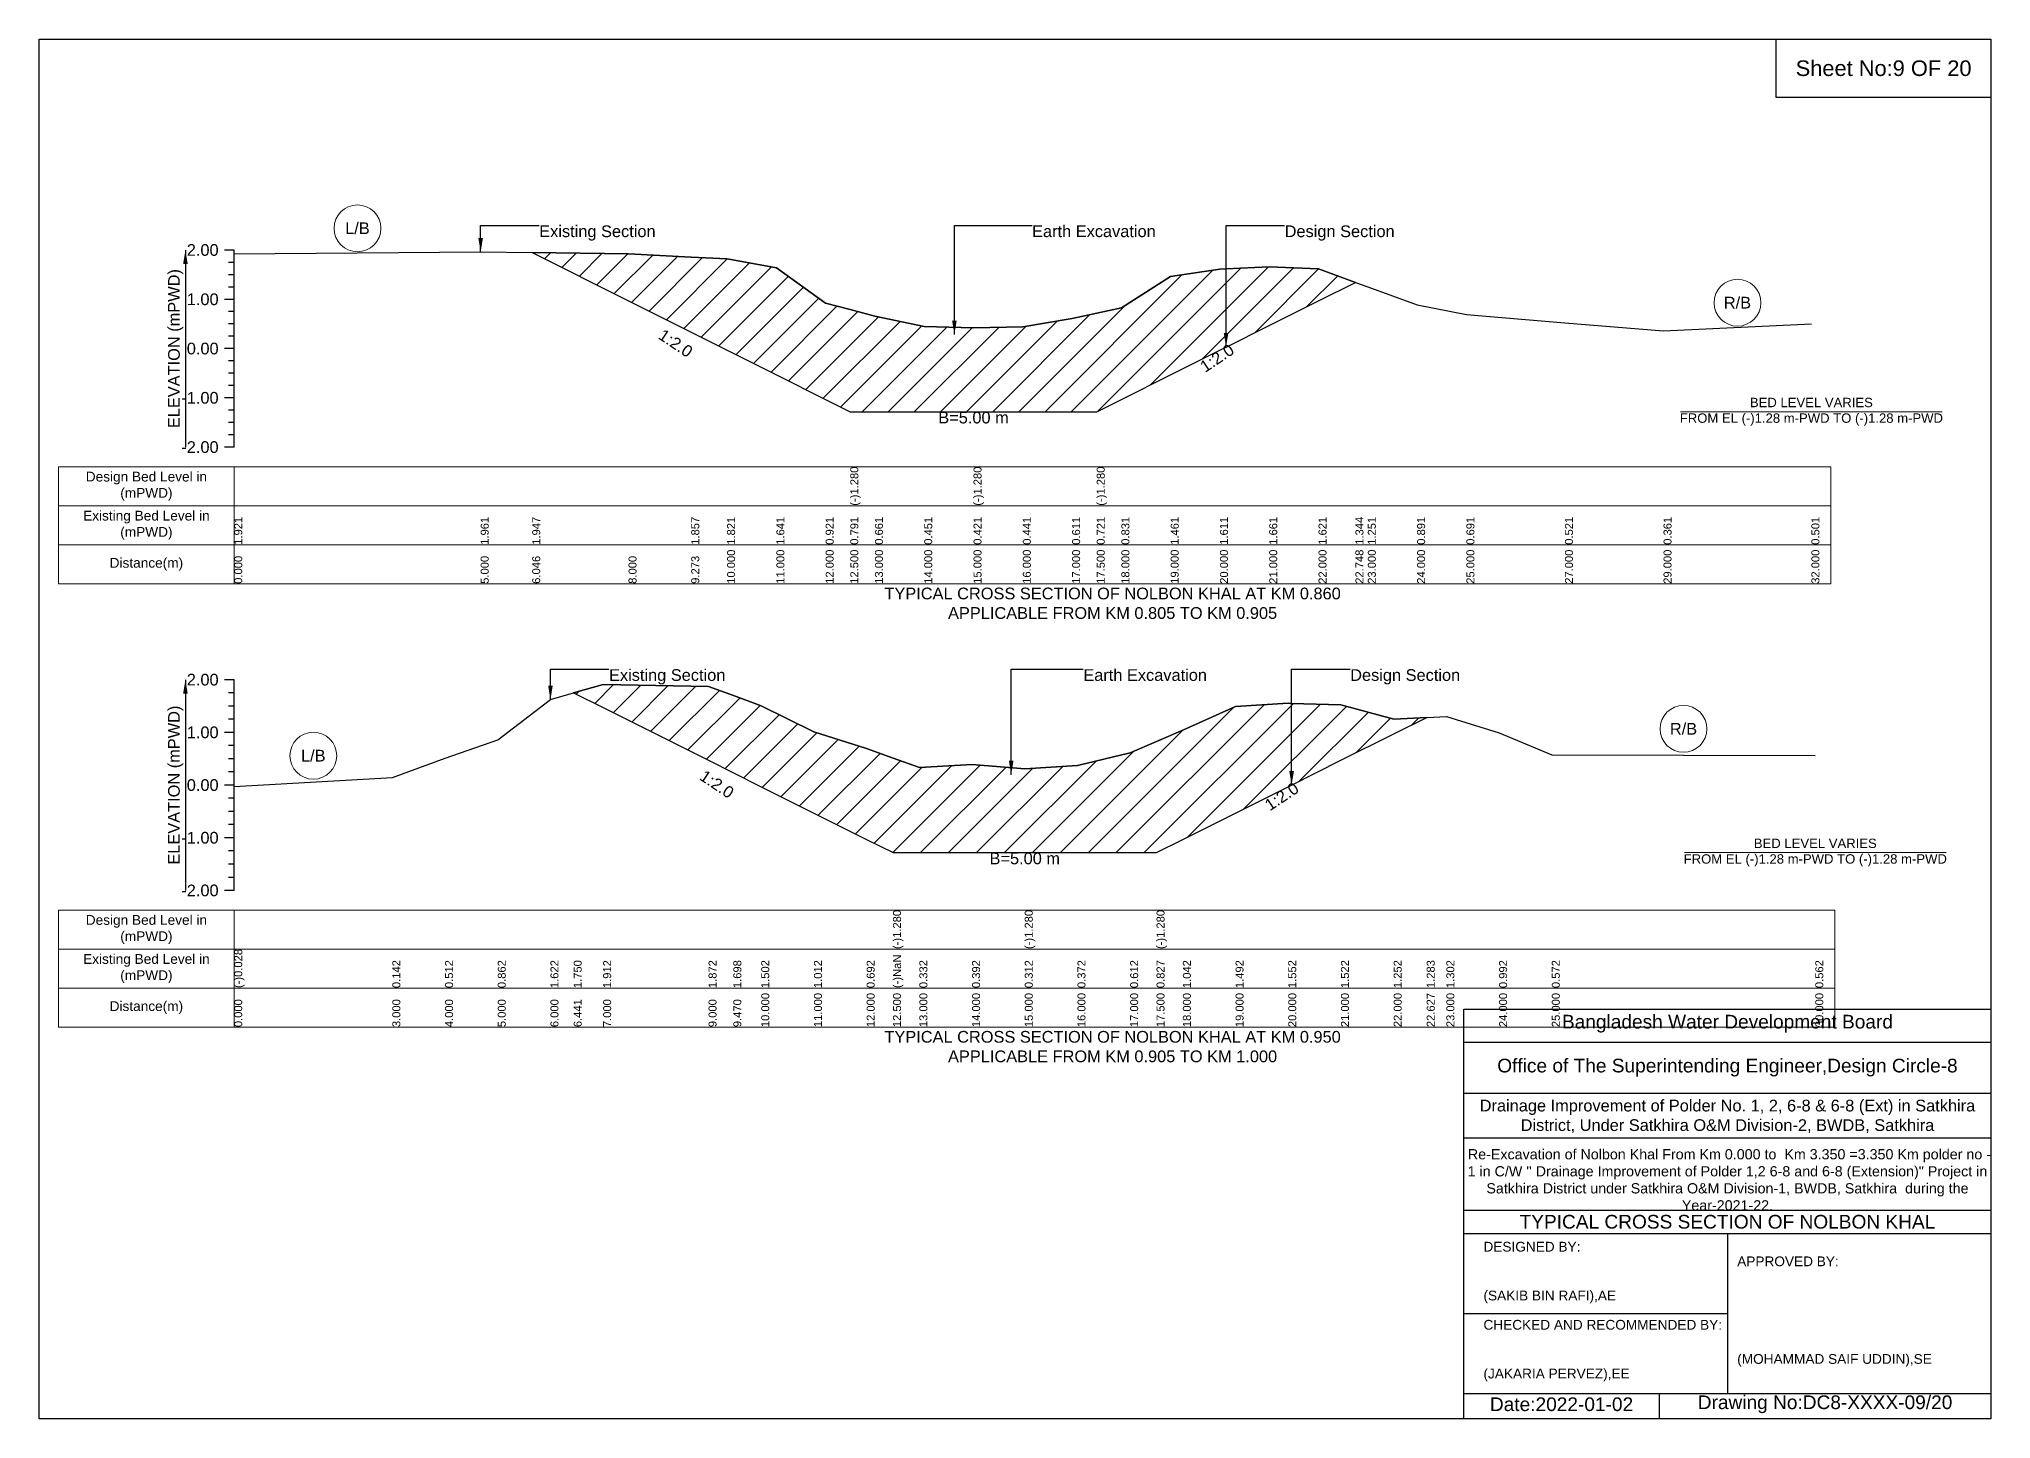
# Model space of a CAD drawing. Header units: inches. Extents: x 91000 to 298000, y -5656 to 0.
# Drawn here: x 180000 to 188000, y -5656 to 0 of the extents above; entities that cross this region are included whole.
import ezdxf

# ---------------------------------------------------------------- set-up
doc = ezdxf.new("R2010")
doc.units = ezdxf.units.IN
doc.header["$LTSCALE"] = 7
doc.header["$MEASUREMENT"] = 0
for name, color, linetype, lineweight in [('Cross section Data Border', 7, 'Continuous', 9), ('Cross Section Labels', 7, 'Continuous', 9), ('Existing_Bed_Level for Xsection', 7, 'Continuous', 25)]:
    doc.layers.add(name, color=color, linetype=linetype, lineweight=lineweight)
doc.styles.get("Standard").update_dxf_attribs({"font": 'arial.ttf'})
doc.dimstyles.get("Standard").update_dxf_attribs({"dimtxt": 0.18, "dimasz": 0.18, "dimexe": 0.18, "dimexo": 0.0625, "dimgap": 0.09, "dimtad": 0, "dimtih": 1, "dimtoh": 1, "dimdec": 4, "dimzin": 0, "dimdsep": 46, "dimtxsty": 'Standard', "dimcen": 0.09, "dimadec": 0, "dimazin": 0, "dimtfac": 1, "dimtdec": 4, "dimtofl": 0, "dimtmove": 0, "dimatfit": 3, "dimfxl": 1, "dimtolj": 1, "dimtzin": 0, "dimarcsym": 0})

msp = doc.modelspace()

# ---------------------------------------------------------------- hatches: boundary and pattern name
at = {"layer": 'Existing_Bed_Level for Xsection'}
h = msp.add_hatch(dxfattribs=at)
h.set_pattern_fill('ANSI31', color=256, scale=606, style=0)
h.paths.add_polyline_path([(182021.3, -875.6), (182416, -1073), (182673.1, -1201.5), (182820, -1275), (183022, -1376), (183224, -1477), (183325, -1527.5), (183426, -1527.5), (183628, -1527.5), (183830, -1527.5), (184032, -1527.5), (184234, -1527.5), (184335, -1527.5), (184436, -1477), (184638, -1376), (184840, -1275), (184865.1, -1262.4), (185042, -1174), (185244, -1073), (185395.2, -997.4), (185244, -941.5), (185042, -933.4), (184865.1, -942.2), (184840, -943.5), (184638, -973.8), (184436, -1101.1), (184335, -1123.3), (184234, -1145.5), (184032, -1179.8), (183830, -1183.9), (183628, -1177.8), (183426, -1135.4), (183325, -1109.1), (183224, -1082.9), (183022, -937.4), (182820, -901.1), (182673.1, -893.7), (182416, -880.9)])
h = msp.add_hatch(dxfattribs=at)
h.set_pattern_fill('ANSI31', color=256, scale=648, style=0)
h.paths.add_polyline_path([(182191.1, -2680), (182312, -2740.4), (182744, -2956.4), (182845.6, -3007.2), (182960, -3064.4), (183176, -3172.4), (183392, -3280.4), (183500, -3334.4), (183608, -3334.4), (183824, -3334.4), (184040, -3334.4), (184256, -3334.4), (184472, -3334.4), (184580, -3334.4), (184688, -3280.4), (184904, -3172.4), (185120, -3064.4), (185133.7, -3057.6), (185336, -2956.4), (185552, -2848.4), (185687.4, -2780.8), (185552, -2787.5), (185336, -2729.2), (185133.7, -2723.1), (185120, -2722.7), (184904, -2735.7), (184688, -2832.9), (184580, -2879.3), (184472, -2925.8), (184256, -2977.6), (184040, -2990.6), (183824, -2973.3), (183608, -2986.2), (183500, -2947.4), (183392, -2908.5), (183176, -2839.4), (182960, -2733.5), (182845.6, -2691.2), (182744, -2653.6), (182312, -2645)])

# ---------------------------------------------------------------- linework, layer by layer
for points in [[(180000, 0), (188000, 0), (188000, -5656), (180000, -5656)], [(187120, 0), (188000, 0), (188000, -240), (187120, -240)]]:
    msp.add_lwpolyline(points, close=True)
for points in [[(185840, -5656), (185840, -3976), (188000, -3976)], [(185840, -4112), (188000, -4112)], [(185840, -4320), (188000, -4320)], [(185840, -4504), (188000, -4504)], [(185840, -4800), (188000, -4800)], [(185840, -4896), (188000, -4896)], [(186920, -4896), (186920, -5552)], [(185840, -5224), (186920, -5224)], [(185840, -5552), (188000, -5552)], [(186640, -5552), (186640, -5656)]]:
    msp.add_lwpolyline(points)
at = {"layer": 'Cross section Data Border'}
for points in [[(180080, -1752.9), (187344, -1752.9), (187344, -2232.9), (180080, -2232.9)], [(180080, -3570), (187360, -3570), (187360, -4050), (180080, -4050)]]:
    msp.add_lwpolyline(points, close=True, dxfattribs=at)
for points in [[(180800, -1752.9), (180800, -2232.9)], [(180080, -1912.9), (187344, -1912.9)], [(180080, -2072.9), (187344, -2072.9)], [(180800, -3570), (180800, -4050)], [(180080, -3730), (187360, -3730)], [(180080, -3890), (187360, -3890)]]:
    msp.add_lwpolyline(points, dxfattribs=at)
at = {"layer": 'Cross Section Labels'}
for points in [[(186728.2, -1527.5), (187799.8, -1527.5)], [(186744.2, -3334.4), (187815.8, -3334.4)]]:
    msp.add_lwpolyline(points, dxfattribs=at)
for centre in [(181305, -775.8), (186961, -1080.9), (186740, -2827.5), (181124, -2937.6)]:
    msp.add_circle(centre, 96, dxfattribs=at)
at = {"layer": 'Existing_Bed_Level for Xsection'}
for points in [[(180800, -864.9), (180760, -864.9)], [(180800, -1672.9), (180800, -1470.9), (180800, -1268.9), (180800, -1066.9), (180800, -864.9)], [(180800, -880.9), (181810, -872.8), (182021.3, -875.6), (182416, -880.9), (182673.1, -893.7), (182820, -901.1), (183022, -937.4), (183224, -1082.9), (183325, -1109.1), (183325, -1109.1), (183426, -1135.4), (183628, -1177.8), (183830, -1183.9), (183830, -1183.9), (184032, -1179.8), (184234, -1145.5), (184335, -1123.3), (184335, -1123.3), (184436, -1101.1), (184638, -973.8), (184840, -943.5), (184865.1, -942.2), (185042, -933.4), (185244, -941.5), (185395.2, -997.4), (185446, -1016.2), (185648, -1088.9), (185850, -1129.3), (186254, -1163.7), (186658, -1196), (187264, -1167.7)], [(180800, -915.4), (180776, -915.4)], [(180800, -965.9), (180776, -965.9)], [(180800, -1016.4), (180776, -1016.4)], [(180800, -1066.9), (180760, -1066.9)], [(180800, -1117.4), (180776, -1117.4)], [(180800, -1167.9), (180776, -1167.9)], [(180800, -1268.9), (180760, -1268.9)], [(180800, -1218.4), (180776, -1218.4)], [(180800, -1319.4), (180776, -1319.4)], [(180800, -1369.9), (180776, -1369.9)], [(180800, -1420.4), (180776, -1420.4)], [(180800, -1470.9), (180760, -1470.9)], [(180800, -1521.4), (180776, -1521.4)], [(180800, -1571.9), (180776, -1571.9)], [(180800, -1672.9), (180760, -1672.9)], [(180800, -1622.4), (180776, -1622.4)], [(180800, -2626), (180760, -2626)], [(180800, -3490), (180800, -3274), (180800, -3058), (180800, -2842), (180800, -2626)], [(180800, -2680), (180776, -2680)], [(180800, -3064), (181448, -3027.3), (181664, -2947.4), (181880, -2871.8), (182096, -2707.6), (182191.1, -2680), (182312, -2645), (182744, -2653.6), (182845.6, -2691.2), (182960, -2733.5), (183176, -2839.4), (183392, -2908.5), (183500, -2947.4), (183500, -2947.4), (183608, -2986.2), (183824, -2973.3), (184040, -2990.6), (184040, -2990.6), (184256, -2977.6), (184472, -2925.8), (184580, -2879.3), (184580, -2879.3), (184688, -2832.9), (184904, -2735.7), (185120, -2722.7), (185133.7, -2723.1), (185336, -2729.2), (185552, -2787.5), (185687.4, -2780.8), (185768, -2776.7), (185984, -2843.7), (186200, -2934.4), (187280, -2936.6)], [(180800, -2734), (180776, -2734)], [(180800, -2788), (180776, -2788)], [(180800, -2842), (180760, -2842)], [(180800, -2896), (180776, -2896)], [(180800, -2950), (180776, -2950)], [(180800, -3004), (180776, -3004)], [(180800, -3058), (180760, -3058)], [(180800, -3112), (180776, -3112)], [(180800, -3166), (180776, -3166)], [(180800, -3274), (180760, -3274)], [(180800, -3220), (180776, -3220)], [(180800, -3328), (180776, -3328)], [(180800, -3382), (180776, -3382)], [(180800, -3436), (180776, -3436)], [(180800, -3490), (180760, -3490)]]:
    msp.add_lwpolyline(points, dxfattribs=at)
for points in [[(182021.3, -875.6), (182416, -1073), (182673.1, -1201.5), (182820, -1275), (183022, -1376), (183224, -1477), (183325, -1527.5), (183325, -1527.5), (183426, -1527.5), (183628, -1527.5), (183830, -1527.5), (183830, -1527.5), (184032, -1527.5), (184234, -1527.5), (184335, -1527.5), (184335, -1527.5), (184436, -1477), (184638, -1376), (184840, -1275), (184865.1, -1262.4), (185042, -1174), (185244, -1073), (185395.2, -997.4), (185244, -941.5), (185042, -933.4), (184865.1, -942.2), (184840, -943.5), (184638, -973.8), (184436, -1101.1), (184335, -1123.3), (184335, -1123.3), (184234, -1145.5), (184032, -1179.8), (183830, -1183.9), (183830, -1183.9), (183628, -1177.8), (183426, -1135.4), (183325, -1109.1), (183325, -1109.1), (183224, -1082.9), (183022, -937.4), (182820, -901.1), (182673.1, -893.7), (182416, -880.9)], [(182191.1, -2680), (182191.1, -2680), (182312, -2740.4), (182744, -2956.4), (182845.6, -3007.2), (182960, -3064.4), (183176, -3172.4), (183392, -3280.4), (183500, -3334.4), (183500, -3334.4), (183608, -3334.4), (183824, -3334.4), (184040, -3334.4), (184040, -3334.4), (184256, -3334.4), (184472, -3334.4), (184580, -3334.4), (184580, -3334.4), (184688, -3280.4), (184904, -3172.4), (185120, -3064.4), (185133.7, -3057.6), (185336, -2956.4), (185552, -2848.4), (185687.4, -2780.8), (185687.4, -2780.8), (185687.4, -2780.8), (185552, -2787.5), (185336, -2729.2), (185133.7, -2723.1), (185120, -2722.7), (184904, -2735.7), (184688, -2832.9), (184580, -2879.3), (184580, -2879.3), (184472, -2925.8), (184256, -2977.6), (184040, -2990.6), (184040, -2990.6), (183824, -2973.3), (183608, -2986.2), (183500, -2947.4), (183500, -2947.4), (183392, -2908.5), (183176, -2839.4), (182960, -2733.5), (182845.6, -2691.2), (182744, -2653.6), (182312, -2645), (182191.1, -2680)]]:
    msp.add_lwpolyline(points, close=True, dxfattribs=at)

# ---------------------------------------------------------------- texts
at = {"attachment_point": 5}
for s, insert, char_height in [('Sheet No:9 OF 20', (187560, -120), 64), ('Bangladesh Water Development Board', (186920, -4036), 56), ('Office of The Superintending Engineer,Design Circle-8', (186920, -4216), 56)]:
    msp.add_mtext(s, dxfattribs=dict(at, insert=insert, char_height=char_height))
for s, insert, char_height, width, attachment_point in [('Drainage Improvement of Polder No. 1, 2, 6-8 & 6-8 (Ext) in Satkhira District, Under Satkhira O&M Division-2, BWDB, Satkhira', (186920, -4416), 48, 2240, 5), (' Re-Excavation of Nolbon Khal From Km 0.000 to  Km 3.350 =3.350 Km polder no - 1 in C/W \'\' Drainage Improvement of Polder 1,2 6-8 and 6-8 (Extension)" Project in Satkhira District under Satkhira O&M Division-1, BWDB, Satkhira  during the Year-2021-22. ', (186920, -4676), 41.8678, 2160, 5), ('TYPICAL CROSS SECTION OF NOLBON KHAL', (186920, -4848), 56, 2240, 5), ('DESIGNED BY:^J^J^J(SAKIB BIN RAFI),AE', (185920, -5056), 40, 1120, 4), ('APPROVED BY:^J^J^J^J^J^J(MOHAMMAD SAIF UDDIN),SE', (186960, -5216), 40, 1120, 4), ('CHECKED AND RECOMMENDED BY:^J^J^J(JAKARIA PERVEZ),EE', (185920, -5376), 40, 1120, 4), ('Date:2022-01-02', (186240, -5596), 56, 1120, 5), ('Drawing No:DC8-XXXX-09/20', (187320, -5596), 56, 1760, 5)]:
    msp.add_mtext(s, dxfattribs=dict(insert=insert, char_height=char_height, width=width, attachment_point=attachment_point))
at = {"layer": 'Cross section Data Border', "char_height": 40, "width": 640, "attachment_point": 5}
for s, insert in [('Design Bed Level in (mPWD)', (180440, -1832.9)), ('Existing Bed Level in (mPWD)', (180440, -1992.9)), ('Distance(m)', (180440, -2152.9)), ('Design Bed Level in (mPWD)', (180440, -3650)), ('Existing Bed Level in (mPWD)', (180440, -3810)), ('Distance(m)', (180440, -3970))]:
    msp.add_mtext(s, dxfattribs=dict(at, insert=insert))
at = {"layer": 'Cross Section Labels'}
for s, insert, char_height, attachment_point in [('L/B', (181305, -775.8), 48, 5), ('Existing Section', (182050, -763.9), 48, 1), ('Earth Excavation', (184070, -763.9), 48, 1), ('Design Section', (185105.1, -763.9), 48, 1), ('R/B', (186961, -1080.9), 48, 5), ('BED LEVEL VARIES ^JFROM EL (-)1.28 m-PWD TO (-)1.28 m-PWD', (187264, -1527.5), 38.4, 5), ('B=5.00 m', (183830, -1527.5), 48, 2), ('TYPICAL CROSS SECTION OF NOLBON KHAL AT KM 0.860^JAPPLICABLE FROM KM 0.805 TO KM 0.905', (184400, -2312.9), 48, 5), ('Existing Section', (182336, -2582.8), 48, 1), ('Earth Excavation', (184280, -2582.8), 48, 1), ('Design Section', (185373.7, -2582.8), 48, 1), ('R/B', (186740, -2827.5), 48, 5), ('L/B', (181124, -2937.6), 48, 5), ('BED LEVEL VARIES ^JFROM EL (-)1.28 m-PWD TO (-)1.28 m-PWD', (187280, -3334.4), 38.4, 5), ('B=5.00 m', (184040, -3334.4), 48, 2), ('TYPICAL CROSS SECTION OF NOLBON KHAL AT KM 0.950^JAPPLICABLE FROM KM 0.905 TO KM 1.000', (184400, -4130), 48, 5)]:
    msp.add_mtext(s, dxfattribs=dict(at, insert=insert, char_height=char_height, attachment_point=attachment_point))
at = {"layer": 'Cross Section Labels', "char_height": 48, "attachment_point": 2}
for insert, rotation in [((182622.6, -1226.8), 326.30993), ((184814.6, -1287.7), 33.69007), ((182791.6, -3034.2), 326.30993), ((185079.7, -3084.6), 33.69007)]:
    msp.add_mtext('1:2.0', dxfattribs=dict(at, insert=insert, rotation=rotation))
at = {"layer": 'Existing_Bed_Level for Xsection', "char_height": 48, "attachment_point": 6}
for s, insert in [('2.00', (180736, -864.9)), ('1.00', (180736, -1066.9)), ('0.00', (180736, -1268.9)), ('-1.00', (180736, -1470.9)), ('-2.00', (180736, -1672.9)), ('2.00', (180736, -2626)), ('1.00', (180736, -2842)), ('0.00', (180736, -3058)), ('-1.00', (180736, -3274)), ('-2.00', (180736, -3490))]:
    msp.add_mtext(s, dxfattribs=dict(at, insert=insert))
at = {"layer": 'Existing_Bed_Level for Xsection', "rotation": 90}
for s, insert, char_height, attachment_point in [('ELEVATION (mPWD)', (180560, -1268.9), 48, 5), ('(-)1.280', (183325, -1912.9), 32.8, 1), ('(-)1.280', (183830, -1912.9), 32.8, 1), ('(-)1.280', (184335, -1912.9), 32.8, 1), ('1.921', (180800, -2072.9), 32.8, 1), ('1.961', (181810, -2072.9), 32.8, 1), ('1.947', (182021.3, -2072.9), 32.8, 1), ('1.857', (182673.1, -2072.9), 32.8, 1), ('1.821', (182820, -2072.9), 32.8, 1), ('1.641', (183022, -2072.9), 32.8, 1), ('0.921', (183224, -2072.9), 32.8, 1), ('0.791', (183325, -2072.9), 32.8, 1), ('0.661', (183426, -2072.9), 32.8, 1), ('0.451', (183628, -2072.9), 32.8, 1), ('0.421', (183830, -2072.9), 32.8, 1), ('0.441', (184032, -2072.9), 32.8, 1), ('0.611', (184234, -2072.9), 32.8, 1), ('0.721', (184335, -2072.9), 32.8, 1), ('0.831', (184436, -2072.9), 32.8, 1), ('1.461', (184638, -2072.9), 32.8, 1), ('1.611', (184840, -2072.9), 32.8, 1), ('1.661', (185042, -2072.9), 32.8, 1), ('1.621', (185244, -2072.9), 32.8, 1), ('1.344', (185395.2, -2072.9), 32.8, 1), ('1.251', (185446, -2072.9), 32.8, 1), ('0.891', (185648, -2072.9), 32.8, 1), ('0.691', (185850, -2072.9), 32.8, 1), ('0.521', (186254, -2072.9), 32.8, 1), ('0.361', (186658, -2072.9), 32.8, 1), ('0.501', (187264, -2072.9), 32.8, 1), ('0.000', (180800, -2232.9), 32.8, 1), ('5.000', (181810, -2232.9), 32.8, 1), ('6.046', (182021.3, -2232.9), 32.8, 1), ('8.000', (182416, -2232.9), 32.8, 1), ('9.273', (182673.1, -2232.9), 32.8, 1), ('10.000', (182820, -2232.9), 32.8, 1), ('11.000', (183022, -2232.9), 32.8, 1), ('12.000', (183224, -2232.9), 32.8, 1), ('12.500', (183325, -2232.9), 32.8, 1), ('13.000', (183426, -2232.9), 32.8, 1), ('14.000', (183628, -2232.9), 32.8, 1), ('15.000', (183830, -2232.9), 32.8, 1), ('16.000', (184032, -2232.9), 32.8, 1), ('17.000', (184234, -2232.9), 32.8, 1), ('17.500', (184335, -2232.9), 32.8, 1), ('18.000', (184436, -2232.9), 32.8, 1), ('19.000', (184638, -2232.9), 32.8, 1), ('20.000', (184840, -2232.9), 32.8, 1), ('21.000', (185042, -2232.9), 32.8, 1), ('22.000', (185244, -2232.9), 32.8, 1), ('22.748', (185395.2, -2232.9), 32.8, 1), ('23.000', (185446, -2232.9), 32.8, 1), ('24.000', (185648, -2232.9), 32.8, 1), ('25.000', (185850, -2232.9), 32.8, 1), ('27.000', (186254, -2232.9), 32.8, 1), ('29.000', (186658, -2232.9), 32.8, 1), ('32.000', (187264, -2232.9), 32.8, 1), ('ELEVATION (mPWD)', (180560, -3058), 48, 5), ('(-)1.280', (183500, -3730), 32.8, 1), ('(-)1.280', (184040, -3730), 32.8, 1), ('(-)1.280', (184580, -3730), 32.8, 1), ('(-)0.028', (180800, -3890), 32.8, 1), ('(-)NaN', (183500, -3890), 32.8, 1), ('0.142', (181448, -3890), 32.8, 1), ('0.512', (181664, -3890), 32.8, 1), ('0.862', (181880, -3890), 32.8, 1), ('1.622', (182096, -3890), 32.8, 1), ('1.750', (182191.1, -3890), 32.8, 1), ('1.912', (182312, -3890), 32.8, 1), ('1.872', (182744, -3890), 32.8, 1), ('1.698', (182845.6, -3890), 32.8, 1), ('1.502', (182960, -3890), 32.8, 1), ('1.012', (183176, -3890), 32.8, 1), ('0.692', (183392, -3890), 32.8, 1), ('0.332', (183608, -3890), 32.8, 1), ('0.392', (183824, -3890), 32.8, 1), ('0.312', (184040, -3890), 32.8, 1), ('0.372', (184256, -3890), 32.8, 1), ('0.612', (184472, -3890), 32.8, 1), ('0.827', (184580, -3890), 32.8, 1), ('1.042', (184688, -3890), 32.8, 1), ('1.492', (184904, -3890), 32.8, 1), ('1.552', (185120, -3890), 32.8, 1), ('1.522', (185336, -3890), 32.8, 1), ('1.252', (185552, -3890), 32.8, 1), ('1.283', (185687.4, -3890), 32.8, 1), ('1.302', (185768, -3890), 32.8, 1), ('0.992', (185984, -3890), 32.8, 1), ('0.572', (186200, -3890), 32.8, 1), ('0.562', (187280, -3890), 32.8, 1), ('10.000', (182960, -4050), 32.8, 1), ('11.000', (183176, -4050), 32.8, 1), ('12.000', (183392, -4050), 32.8, 1), ('12.500', (183500, -4050), 32.8, 1), ('13.000', (183608, -4050), 32.8, 1), ('14.000', (183824, -4050), 32.8, 1), ('15.000', (184040, -4050), 32.8, 1), ('16.000', (184256, -4050), 32.8, 1), ('17.000', (184472, -4050), 32.8, 1), ('17.500', (184580, -4050), 32.8, 1), ('18.000', (184688, -4050), 32.8, 1), ('19.000', (184904, -4050), 32.8, 1), ('20.000', (185120, -4050), 32.8, 1), ('21.000', (185336, -4050), 32.8, 1), ('22.000', (185552, -4050), 32.8, 1), ('22.627', (185687.4, -4050), 32.8, 1), ('23.000', (185768, -4050), 32.8, 1), ('24.000', (185984, -4050), 32.8, 1), ('25.000', (186200, -4050), 32.8, 1), ('30.000', (187280, -4050), 32.8, 1), ('0.000', (180800, -4050), 32.8, 1), ('3.000', (181448, -4050), 32.8, 1), ('4.000', (181664, -4050), 32.8, 1), ('5.000', (181880, -4050), 32.8, 1), ('6.000', (182096, -4050), 32.8, 1), ('6.441', (182191.1, -4050), 32.8, 1), ('7.000', (182312, -4050), 32.8, 1), ('9.000', (182744, -4050), 32.8, 1), ('9.470', (182845.6, -4050), 32.8, 1)]:
    msp.add_mtext(s, dxfattribs=dict(at, insert=insert, char_height=char_height, attachment_point=attachment_point))

# ---------------------------------------------------------------- leaders
at = {"layer": 'Cross Section Labels', "annotation_type": 0, "has_hookline": 1, "hookline_direction": 0}
for points, text_width in [([(181810, -872.8), (181810, -763.9), (182049.9, -763.9)], 467.2), ([(183751.6, -1211.4), (183751.6, -763.9), (184069.9, -763.9)], 497), ([(184865.1, -1262.4), (184865.1, -763.9), (185105, -763.9)], 441.2), ([(182096, -2707.6), (182096, -2582.8), (182335.9, -2582.8)], 467.2), ([(183984.3, -3015.2), (183984.3, -2582.8), (184279.9, -2582.8)], 497), ([(185133.7, -3057.6), (185133.7, -2582.8), (185373.6, -2582.8)], 441.2)]:
    msp.add_leader(points, dimstyle='Standard', override={"dimasz": 57.6}, dxfattribs=dict(at, text_width=text_width))
at = {"layer": 'Existing_Bed_Level for Xsection'}
for points in [[(180600, -864.9), (180600, -1672.9)], [(180600, -2626), (180600, -3490)]]:
    msp.add_leader(points, dimstyle='Standard', override={"dimasz": 57.6}, dxfattribs=at)

doc.saveas('drawing.dxf')
